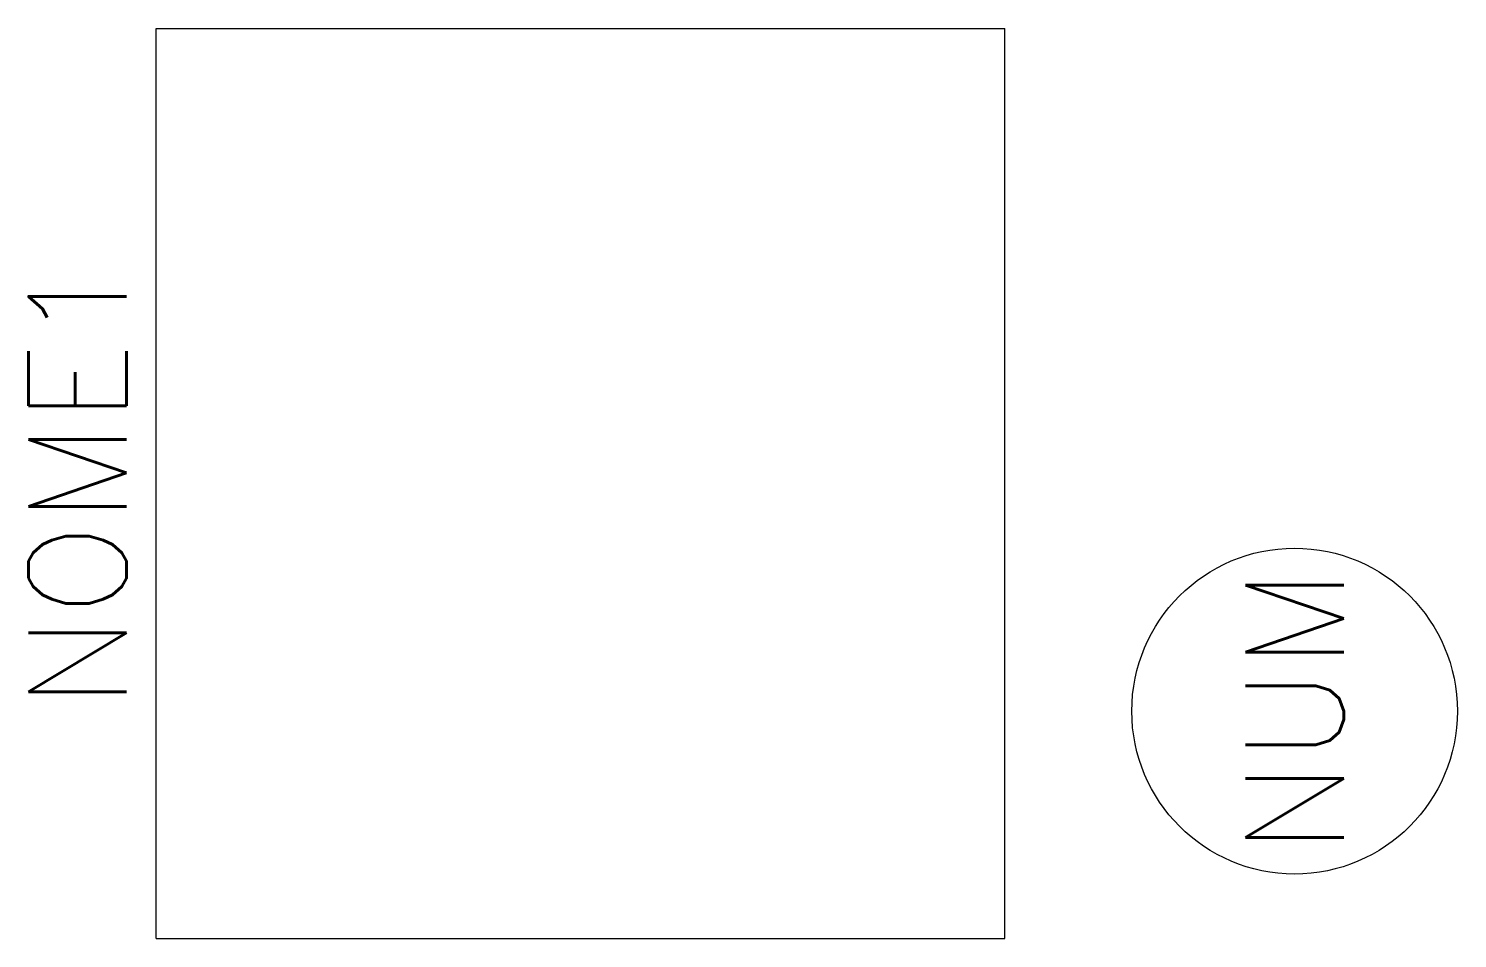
# Model space of a CAD drawing. Header units: millimetres. Extents: x -2.6 to 26.5, y 0 to 18.5.
import ezdxf
from ezdxf.enums import TextEntityAlignment as Align

# ---------------------------------------------------------------- set-up
doc = ezdxf.new("R2010")
doc.units = ezdxf.units.MM
doc.styles.add('Romans', font='romans.shx')

msp = doc.modelspace()

# ---------------------------------------------------------------- linework, layer by layer
at = {"color": 7, "ltscale": 10}
for p, q in [((0, 18.54), (17.308, 18.54)), ((0, 0), (0, 18.54)), ((17.308, 0), (17.308, 18.54)), ((0, 0), (17.308, 0))]:
    msp.add_line(p, q, dxfattribs=at)
msp.add_circle((23.219, 4.632), 3.32)

# ---------------------------------------------------------------- texts
at = {"color": 7, "style": 'Romans', "flags": 4}
msp.add_attdef('NOME1', text='NOME1', height=2, rotation=90, dxfattribs=at).set_placement((0, 9.27), align=Align.BOTTOM_CENTER)
msp.add_attdef('NUM', text='NUM', height=2, rotation=90, dxfattribs=at).set_placement((23.22, 4.63), align=Align.MIDDLE_CENTER)

doc.saveas('drawing.dxf')
